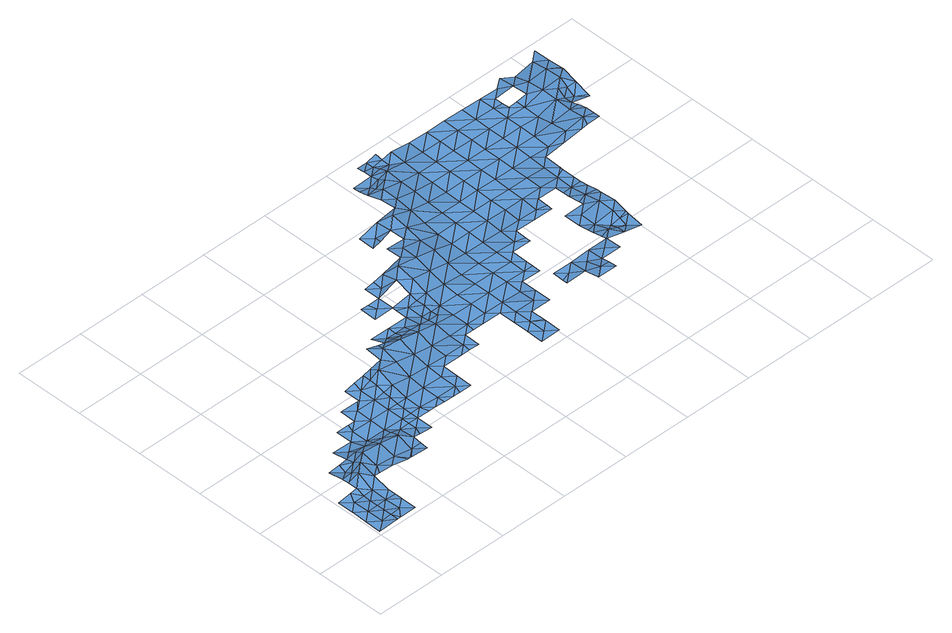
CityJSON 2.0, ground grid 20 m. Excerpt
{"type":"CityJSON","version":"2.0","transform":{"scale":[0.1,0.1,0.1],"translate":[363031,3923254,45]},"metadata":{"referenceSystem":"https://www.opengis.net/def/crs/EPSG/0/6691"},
"CityObjects":{
"waterbody1":{"type":"WaterBody","attributes":{"name":"9","class":"1140","function":"1","WaterBodyRiverFloodingRiskAttribute.description":"5","WaterBodyRiverFloodingRiskAttribute.rankOrg":"2","WaterBodyRiverFloodingRiskAttribute.adminType":"2","WaterBodyRiverFloodingRiskAttribute.scale":"L1"},"geometry":[{"type":"MultiSurface","lod":"1","boundaries":[[[0,1,2]],[[3,1,4]],[[2,5,0]],[[6,2,1]],[[6,1,3]],[[7,8,4]],[[9,7,4]],[[1,10,9]],[[10,1,11]],[[8,7,12]],[[0,13,14]],[[0,14,11]],[[11,1,0]],[[8,15,4]],[[15,3,4]],[[4,1,9]],[[5,13,0]]]}]},
"waterbody2":{"type":"WaterBody","attributes":{"name":"9","class":"1140","function":"1","WaterBodyRiverFloodingRiskAttribute.description":"5","WaterBodyRiverFloodingRiskAttribute.rankOrg":"1","WaterBodyRiverFloodingRiskAttribute.adminType":"2","WaterBodyRiverFloodingRiskAttribute.scale":"L1"},"geometry":[{"type":"MultiSurface","lod":"1","boundaries":[[[16,17,18]],[[19,16,20]],[[17,21,18]],[[18,21,22]],[[20,22,23]],[[22,20,18]],[[16,18,20]]]}]},
"waterbody3":{"type":"WaterBody","attributes":{"name":"9","class":"1140","function":"1","WaterBodyRiverFloodingRiskAttribute.description":"5","WaterBodyRiverFloodingRiskAttribute.rankOrg":"3","WaterBodyRiverFloodingRiskAttribute.adminType":"2","WaterBodyRiverFloodingRiskAttribute.scale":"L1"},"geometry":[{"type":"MultiSurface","lod":"1","boundaries":[[[12,7,24]],[[7,9,24]],[[25,24,9]],[[25,26,24]],[[27,26,25]],[[28,29,30]],[[31,29,28]],[[29,31,32]],[[33,32,31]],[[34,32,33]],[[34,35,32]],[[29,36,37]],[[37,36,38]],[[36,39,38]],[[39,40,38]],[[41,22,21]],[[22,41,42]],[[41,12,42]],[[23,22,42]],[[42,43,23]],[[43,42,24]],[[23,43,37]],[[43,44,37]],[[37,44,30]],[[23,38,20]],[[20,40,19]],[[40,20,38]],[[38,23,37]],[[29,37,30]],[[45,46,47]],[[48,49,50]],[[51,50,49]],[[52,50,51]],[[53,50,52]],[[51,47,32]],[[47,51,49]],[[54,48,50]],[[27,25,55]],[[29,32,47]],[[35,51,32]],[[53,54,50]],[[56,39,36]],[[47,49,45]],[[42,12,24]],[[9,10,25]],[[26,43,24]],[[36,46,56]],[[36,47,46]],[[57,58,59]],[[59,58,55]],[[55,25,59]],[[11,59,25]],[[11,14,59]],[[57,14,13]],[[10,11,25]],[[14,57,59]],[[29,47,36]]]}]},
"waterbody4":{"type":"WaterBody","attributes":{"name":"9","class":"1140","function":"1","WaterBodyRiverFloodingRiskAttribute.description":"5","WaterBodyRiverFloodingRiskAttribute.rankOrg":"2","WaterBodyRiverFloodingRiskAttribute.adminType":"2","WaterBodyRiverFloodingRiskAttribute.scale":"L1"},"geometry":[{"type":"MultiSurface","lod":"1","boundaries":[[[60,61,62]],[[63,61,60]],[[61,63,64]],[[61,64,65]],[[61,65,66]],[[66,65,67]],[[66,67,68]],[[68,67,69]],[[69,67,54]],[[56,64,39]],[[56,46,64]],[[70,71,72]],[[73,70,72]],[[74,72,71]],[[73,72,75]],[[49,48,67]],[[45,49,65]],[[46,45,65]],[[68,76,66]],[[39,64,77]],[[49,67,65]],[[78,79,80]],[[78,81,79]],[[81,72,79]],[[75,72,81]],[[76,80,66]],[[66,80,79]],[[79,61,66]],[[40,39,82]],[[19,40,82]],[[19,82,83]],[[46,65,64]],[[77,82,39]],[[64,63,77]],[[63,84,77]],[[63,85,84]],[[82,77,83]],[[60,85,63]],[[62,86,60]],[[79,62,61]],[[74,79,72]],[[87,86,62]],[[87,62,74]],[[79,74,62]],[[48,54,67]]]}]},
"waterbody5":{"type":"WaterBody","attributes":{"name":"9","class":"1140","function":"1","WaterBodyRiverFloodingRiskAttribute.description":"5","WaterBodyRiverFloodingRiskAttribute.rankOrg":"3","WaterBodyRiverFloodingRiskAttribute.adminType":"2","WaterBodyRiverFloodingRiskAttribute.scale":"L1"},"geometry":[{"type":"MultiSurface","lod":"1","boundaries":[[[88,89,54]],[[69,54,89]],[[68,69,89]],[[89,90,68]],[[76,90,80]],[[76,68,90]],[[88,91,89]],[[92,81,78]],[[92,80,90]],[[78,80,92]],[[89,93,90]],[[75,94,73]],[[95,81,92]],[[75,81,95]],[[89,91,96]],[[94,75,95]],[[91,97,96]],[[93,89,96]],[[98,95,92]],[[92,90,98]],[[99,96,97]],[[94,95,100]],[[90,93,98]],[[101,100,95]],[[99,102,96]],[[101,95,98]],[[93,96,102]],[[103,102,99]],[[104,98,93]],[[100,105,106]],[[105,100,101]],[[93,102,107]],[[98,108,101]],[[109,106,105]],[[104,93,107]],[[108,105,101]],[[102,103,110]],[[110,111,102]],[[107,102,111]],[[98,104,108]],[[109,105,112]],[[113,104,107]],[[105,114,112]],[[107,111,113]],[[105,108,114]],[[113,115,104]],[[116,112,114]],[[117,114,108]],[[108,104,118]],[[114,119,116]],[[118,104,115]],[[113,120,115]],[[114,117,119]],[[108,118,117]],[[120,121,115]],[[115,121,118]],[[122,119,117]],[[123,121,120]],[[121,124,118]],[[125,122,117]],[[117,118,126]],[[123,127,121]],[[126,118,124]],[[117,126,125]],[[128,124,121]],[[128,121,127]],[[129,125,126]],[[130,126,124]],[[126,131,129]],[[124,128,130]],[[132,130,128]],[[133,126,130]],[[131,126,133]],[[132,134,130]],[[135,136,137]],[[135,131,133]],[[137,131,135]],[[134,138,130]],[[139,140,141]],[[139,136,140]],[[136,135,140]],[[133,142,135]],[[133,130,142]],[[143,141,144]],[[141,140,144]],[[145,146,147]],[[130,138,142]],[[134,148,138]],[[142,149,135]],[[135,150,140]],[[151,143,144]],[[152,143,151]],[[153,154,146]],[[145,153,146]],[[147,155,145]],[[140,156,144]],[[150,156,140]],[[148,157,138]],[[156,151,144]],[[158,152,151]],[[159,142,138]],[[135,149,150]],[[160,153,145]],[[148,154,161]],[[154,153,161]],[[157,159,138]],[[160,145,155]],[[162,158,151]],[[157,148,161]],[[156,162,151]],[[163,153,160]],[[149,142,159]],[[164,153,163]],[[161,153,164]],[[150,149,165]],[[164,166,161]],[[149,159,165]],[[158,167,168]],[[157,161,166]],[[158,162,167]],[[166,169,157]],[[150,165,170]],[[156,150,171]],[[171,150,170]],[[172,168,167]],[[173,165,159]],[[174,167,162]],[[164,175,166]],[[159,157,176]],[[162,156,177]],[[176,157,169]],[[176,173,159]],[[177,156,171]],[[175,178,166]],[[166,178,169]],[[170,165,173]],[[174,162,177]],[[172,167,174]],[[178,179,169]],[[169,179,176]],[[171,170,180]],[[180,170,173]],[[181,182,172]],[[183,177,171]],[[181,172,174]],[[184,183,171]],[[179,185,176]],[[184,171,180]],[[186,174,177]],[[187,182,188]],[[173,176,185]],[[189,180,173]],[[182,181,188]],[[183,186,177]],[[186,181,174]],[[190,184,180]],[[191,187,188]],[[189,173,185]],[[192,188,181]],[[186,193,181]],[[185,179,194]],[[193,192,181]],[[190,180,189]],[[192,191,188]],[[184,195,183]],[[194,196,185]],[[185,197,189]],[[198,195,184]],[[198,184,190]],[[185,196,197]],[[183,199,186]],[[200,190,189]],[[195,199,183]],[[199,193,186]],[[189,197,200]],[[201,191,202]],[[191,192,202]],[[200,203,190]],[[204,192,193]],[[190,203,198]],[[205,206,201]],[[199,204,193]],[[201,202,205]],[[203,207,198]],[[198,208,195]],[[204,209,192]],[[192,210,202]],[[211,206,205]],[[212,203,200]],[[209,210,192]],[[195,208,199]],[[202,213,205]],[[214,211,205]],[[210,213,202]],[[198,207,208]],[[199,215,204]],[[216,207,203]],[[217,203,212]],[[216,203,217]],[[204,218,209]],[[199,208,215]],[[214,205,213]],[[219,220,214]],[[204,215,218]],[[220,219,221]],[[219,214,213]],[[207,216,222]],[[208,207,223]],[[209,218,224]],[[210,209,225]],[[210,226,213]],[[227,221,219]],[[207,222,223]],[[209,224,225]],[[213,226,219]],[[216,228,222]],[[215,208,229]],[[219,230,227]],[[208,223,229]],[[210,225,226]],[[218,215,231]],[[232,230,219]],[[226,232,219]],[[215,229,231]],[[224,218,233]],[[234,235,236]],[[222,228,237]],[[223,238,229]],[[235,234,239]],[[218,231,233]],[[225,240,226]],[[232,241,230]],[[223,222,238]],[[225,224,240]],[[242,237,228]],[[243,230,241]],[[238,222,237]],[[244,245,246]],[[229,247,231]],[[236,248,234]],[[224,233,240]],[[226,249,232]],[[246,239,244]],[[239,234,244]],[[250,251,245]],[[244,250,245]],[[252,244,234]],[[229,238,247]],[[242,253,237]],[[226,240,249]],[[232,254,241]],[[253,255,237]],[[234,248,256]],[[252,234,256]],[[238,237,255]],[[233,257,240]],[[250,258,251]],[[231,247,259]],[[233,231,257]],[[232,249,260]],[[238,261,247]],[[231,259,257]],[[262,244,252]],[[240,263,249]],[[232,260,254]],[[238,255,261]],[[247,264,259]],[[250,244,265]],[[240,257,263]],[[262,252,266]],[[265,244,262]],[[250,265,258]],[[255,267,261]],[[247,261,264]],[[249,263,268]],[[260,249,269]],[[260,270,254]],[[271,272,258]],[[266,273,262]],[[271,274,272]],[[257,275,263]],[[249,268,269]],[[276,265,262]],[[271,258,265]],[[259,264,277]],[[257,259,275]],[[273,266,278]],[[279,264,261]],[[274,280,281]],[[267,279,261]],[[271,280,274]],[[262,273,276]],[[259,277,275]],[[260,269,270]],[[267,281,280]],[[271,265,282]],[[265,276,282]],[[279,267,280]],[[263,275,283]],[[268,263,284]],[[271,285,280]],[[286,271,282]],[[277,264,287]],[[287,264,279]],[[271,286,285]],[[263,283,284]],[[269,288,270]],[[285,289,280]],[[269,268,288]],[[280,290,279]],[[290,280,289]],[[268,284,288]],[[277,287,291]],[[275,277,292]],[[288,293,270]],[[294,279,290]],[[292,277,291]],[[283,275,292]],[[287,279,295]],[[295,279,294]],[[296,287,295]],[[291,287,296]],[[284,297,288]],[[283,292,298]],[[284,283,297]],[[297,283,298]],[[288,299,293]],[[292,291,300]],[[291,296,300]],[[288,297,299]],[[292,300,301]],[[298,292,302]],[[293,299,303]],[[300,296,304]],[[302,292,301]],[[297,298,305]],[[306,301,300]],[[305,298,302]],[[299,297,305]],[[299,307,303]],[[300,304,306]],[[308,302,301]],[[299,305,309]],[[307,299,309]],[[310,301,306]],[[304,311,306]],[[308,301,310]],[[305,302,308]],[[309,305,312]],[[313,314,309]],[[315,310,306]],[[309,314,307]],[[311,315,306]],[[309,312,313]],[[316,305,308]],[[312,305,316]],[[317,315,311]],[[314,318,307]],[[319,312,316]],[[320,310,315]],[[308,310,321]],[[321,310,320]],[[316,308,321]],[[319,316,322]],[[315,317,323]],[[323,324,315]],[[325,320,315]],[[314,326,318]],[[324,325,315]],[[322,316,327]],[[316,321,327]],[[328,321,320]],[[326,329,318]],[[330,320,325]],[[328,320,330]],[[331,322,327]],[[326,322,331]],[[321,328,332]],[[327,321,333]],[[333,321,332]],[[326,334,329]],[[326,331,334]],[[327,333,335]],[[331,327,336]],[[335,333,337]],[[336,327,335]],[[334,331,338]],[[337,339,335]],[[338,331,336]],[[340,336,335]],[[339,341,335]],[[341,340,335]],[[342,338,336]],[[343,336,340]],[[336,343,342]],[[344,338,342]]]}]},
"waterbody6":{"type":"WaterBody","attributes":{"name":"9","class":"1140","function":"1","WaterBodyRiverFloodingRiskAttribute.description":"5","WaterBodyRiverFloodingRiskAttribute.rankOrg":"1","WaterBodyRiverFloodingRiskAttribute.adminType":"2","WaterBodyRiverFloodingRiskAttribute.scale":"L1"},"geometry":[{"type":"MultiSurface","lod":"1","boundaries":[[[119,345,346]],[[345,347,346]],[[348,346,347]],[[116,119,346]],[[112,116,346]],[[346,348,112]]]}]},
"waterbody7":{"type":"WaterBody","attributes":{"name":"9","class":"1140","function":"1","WaterBodyRiverFloodingRiskAttribute.description":"5","WaterBodyRiverFloodingRiskAttribute.rankOrg":"1","WaterBodyRiverFloodingRiskAttribute.adminType":"2","WaterBodyRiverFloodingRiskAttribute.scale":"L1"},"geometry":[{"type":"MultiSurface","lod":"1","boundaries":[[[349,350,351]],[[352,349,351]],[[353,352,351]],[[350,354,351]],[[354,353,351]]]}]},
"waterbody8":{"type":"WaterBody","attributes":{"name":"9","class":"1140","function":"1","WaterBodyRiverFloodingRiskAttribute.description":"5","WaterBodyRiverFloodingRiskAttribute.rankOrg":"2","WaterBodyRiverFloodingRiskAttribute.adminType":"2","WaterBodyRiverFloodingRiskAttribute.scale":"L1"},"geometry":[{"type":"MultiSurface","lod":"1","boundaries":[[[122,355,345]],[[345,355,347]],[[347,355,356]],[[141,357,139]],[[358,357,352]],[[141,352,357]],[[122,125,355]],[[137,129,131]],[[356,125,359]],[[125,129,359]],[[119,122,345]],[[358,356,357]],[[356,355,125]],[[356,359,357]],[[357,136,139]],[[129,137,359]],[[136,357,359]],[[137,136,359]]]}]},
"waterbody9":{"type":"WaterBody","attributes":{"name":"9","class":"1140","function":"1","WaterBodyRiverFloodingRiskAttribute.description":"5","WaterBodyRiverFloodingRiskAttribute.rankOrg":"1","WaterBodyRiverFloodingRiskAttribute.adminType":"2","WaterBodyRiverFloodingRiskAttribute.scale":"L1"},"geometry":[{"type":"MultiSurface","lod":"1","boundaries":[[[360,361,362]],[[152,360,362]],[[362,143,152]],[[349,143,362]],[[361,349,362]]]}]},
"waterbody10":{"type":"WaterBody","attributes":{"name":"9","class":"1140","function":"1","WaterBodyRiverFloodingRiskAttribute.description":"5","WaterBodyRiverFloodingRiskAttribute.rankOrg":"2","WaterBodyRiverFloodingRiskAttribute.adminType":"2","WaterBodyRiverFloodingRiskAttribute.scale":"L1"},"geometry":[{"type":"MultiSurface","lod":"1","boundaries":[[[363,182,187]],[[364,363,365]],[[364,182,363]],[[366,365,363]],[[366,363,187]]]}]},
"waterbody11":{"type":"WaterBody","attributes":{"name":"9","class":"1140","function":"1","WaterBodyRiverFloodingRiskAttribute.description":"5","WaterBodyRiverFloodingRiskAttribute.rankOrg":"3","WaterBodyRiverFloodingRiskAttribute.adminType":"2","WaterBodyRiverFloodingRiskAttribute.scale":"L1"},"geometry":[{"type":"MultiSurface","lod":"1","boundaries":[[[367,368,369]],[[367,370,368]],[[371,372,369]],[[369,373,371]],[[374,373,375]],[[236,376,377]],[[370,378,368]],[[379,377,376]],[[368,378,379]],[[373,369,375]],[[371,380,372]],[[380,371,381]],[[373,381,371]],[[374,376,236]],[[376,374,379]],[[374,375,379]],[[379,375,368]],[[369,368,375]]]}]},
"waterbody12":{"type":"WaterBody","attributes":{"name":"9","class":"1140","function":"1","WaterBodyRiverFloodingRiskAttribute.description":"5","WaterBodyRiverFloodingRiskAttribute.rankOrg":"1","WaterBodyRiverFloodingRiskAttribute.adminType":"2","WaterBodyRiverFloodingRiskAttribute.scale":"L1"},"geometry":[{"type":"MultiSurface","lod":"1","boundaries":[[[211,382,206]],[[383,384,382]],[[382,221,383]],[[211,220,382]],[[220,211,214]],[[220,221,382]],[[384,206,382]]]}]},
"waterbody13":{"type":"WaterBody","attributes":{"name":"9","class":"1140","function":"1","WaterBodyRiverFloodingRiskAttribute.description":"5","WaterBodyRiverFloodingRiskAttribute.rankOrg":"2","WaterBodyRiverFloodingRiskAttribute.adminType":"2","WaterBodyRiverFloodingRiskAttribute.scale":"L1"},"geometry":[{"type":"MultiSurface","lod":"1","boundaries":[[[227,230,385]],[[221,227,385]],[[386,221,385]],[[230,243,385]],[[386,387,388]],[[389,387,243]],[[243,387,385]],[[387,386,385]]]}]},
"waterbody14":{"type":"WaterBody","attributes":{"name":"9","class":"1140","function":"1","WaterBodyRiverFloodingRiskAttribute.description":"5","WaterBodyRiverFloodingRiskAttribute.rankOrg":"1","WaterBodyRiverFloodingRiskAttribute.adminType":"2","WaterBodyRiverFloodingRiskAttribute.scale":"L1"},"geometry":[{"type":"MultiSurface","lod":"1","boundaries":[[[252,256,390]],[[256,248,390]],[[390,248,391]],[[266,252,390]],[[278,390,391]],[[390,278,266]]]}]},
"waterbody15":{"type":"WaterBody","attributes":{"name":"9","class":"1140","function":"1","WaterBodyRiverFloodingRiskAttribute.description":"5","WaterBodyRiverFloodingRiskAttribute.rankOrg":"1","WaterBodyRiverFloodingRiskAttribute.adminType":"2","WaterBodyRiverFloodingRiskAttribute.scale":"L1"},"geometry":[{"type":"MultiSurface","lod":"1","boundaries":[[[392,339,337]],[[337,332,392]],[[393,339,392]],[[392,328,394]],[[332,328,392]],[[333,332,337]],[[393,392,394]]]}]}
},
"vertices":[
[35,33,2],[36,80,2],[7,57,2],[8,103,2],[36,126,2],[6,11,2],[8,102,2],[65,125,4],[46,149,9],[64,102,4],[64,79,4],[64,56,4],[65,148,13],[63,10,6],[63,33,5],[8,149,2],
[98,240,7],[67,241,2],[95,217,2],[123,240,11],[123,217,16],[66,195,11],[94,194,15],[123,194,29],
[93,125,6],[92,79,6],[121,101,6],[121,77,6],[230,146,6],[207,169,13],[179,147,15],[235,146,5],[264,169,2],[240,146,5],[292,145,2],[292,167,4],[208,216,23],[151,170,18],[151,216,30],[180,239,16],[152,240,16],[66,176,12],[94,171,29],[122,148,18],[138,147,17],[265,238,9],[237,238,9],[265,215,16],[322,237,2],[293,237,2],[322,214,3],[293,191,7],[312,191,5],[350,190,3],[350,237,2],[120,55,7],[208,239,12],[73,10,6],[120,9,8],[92,32,8],
[238,331,2],[266,307,2],[267,353,2],[209,308,2],[209,262,2],[265,261,2],[323,306,2],[322,260,2],[351,283,2],[351,260,2],[325,422,9],[296,422,2],[324,399,2],[353,421,16],[296,376,2],[353,398,16],[351,306,2],[181,285,2],[352,352,8],[324,352,2],[352,329,8],[352,375,16],[152,263,2],[124,286,2],[181,332,2],[217,331,2],[239,377,2],[290,376,2],
[387,236,2],[379,259,3],[380,305,3],[407,236,2],[380,352,15],[436,305,1],[377,421,22],[381,398,31],[436,258,1],[435,235,1],[437,351,6],[464,235,1],[410,421,30],[438,397,22],[492,257,1],[484,234,1],[494,350,3],[438,443,36],[410,467,36],[493,304,1],[495,396,11],[446,466,26],[520,234,1],[521,280,1],[467,466,21],[522,326,2],[495,442,30],[551,349,2],[496,465,16],[552,441,18],[551,395,5],[524,465,10],[579,325,2],[607,348,2],[552,465,10],[605,325,2],[608,394,2],[581,464,10],[609,441,8],[635,325,2],[636,371,2],[609,464,5],[665,394,2],[637,463,5],[662,370,2],[665,440,3],[693,370,2],[666,486,2],[638,509,7],[638,486,2],[721,393,2],[638,533,7],[667,532,12],[639,556,11],[722,439,2],[640,602,26],[668,578,27],[776,253,2],[748,277,2],[747,230,2],[749,369,2],[723,485,2],[724,531,4],[668,625,37],[640,648,14],[777,299,2],[749,323,2],[804,230,2],[724,578,17],[778,392,2],[697,647,32],[779,438,2],[805,276,2],[777,346,2],[725,624,30],[805,281,2],[805,322,2],[780,484,2],[834,345,4],[726,670,30],[698,693,30],[835,391,1],[780,530,1],[781,577,8],[754,693,26],[836,483,2],[782,669,19],[862,321,4],[836,437,2],[782,623,19],[863,367,3],[864,414,1],[837,530,2],[783,715,30],[755,739,23],[838,622,4],[838,576,3],[892,436,1],[839,668,4],[756,785,19],[784,762,37],[893,482,1],[894,529,2],[813,784,30],[841,761,19],[840,714,10],[920,413,1],[895,621,5],[921,437,1],[921,459,1],[894,575,4],[896,667,5],[922,505,1],[813,830,26],[841,807,26],[950,528,1],[897,714,6],[842,853,26],[814,877,10],[951,574,4],[952,620,7],[897,760,10],[898,806,15],[842,876,14],[978,504,1],[899,852,15],[871,876,24],[953,666,7],[979,551,2],[979,519,1],[953,713,7],[899,898,21],[871,899,11],[871,922,6],[1008,573,3],[1009,619,7],[954,759,7],[955,805,9],[955,851,9],[900,922,11],[1036,550,3],[1009,666,7],[928,921,7],[1010,712,9],[956,898,12],[1011,758,8],[1119,387,25],[1090,378,25],[1090,364,28],[1065,572,2],[1065,619,7],[1091,410,17],[1011,804,9],[957,944,16],[1093,549,2],[928,944,9],[1119,433,10],[1091,456,10],[1091,426,15],[1066,665,7],[1147,363,13],[1012,850,9],[1120,479,10],[1092,503,10],[1147,409,6],[1093,564,3],[1014,943,9],[1093,595,5],[1147,386,13],[1067,757,9],[1149,502,13],[1067,711,9],[1013,897,9],[1122,618,8],[1176,432,20],[1068,803,9],[1123,664,8],[1177,478,20],[1176,409,11],[1150,594,5],[1069,850,9],[1070,896,9],[1070,942,9],[1177,524,11],[1149,514,11],[1204,417,10],[1149,548,7],[1124,756,9],[1205,455,20],[1123,710,9],[1204,408,8],[1179,617,5],[1178,571,3],[1150,567,6],[1205,501,17],[1125,803,9],[1126,849,9],[1206,547,8],[1206,515,14],[1180,663,5],[1126,895,9],[1206,569,6],[1207,593,4],[1180,709,9],[1181,755,10],[1127,941,9],[1207,630,5],[1208,639,5],[1208,686,7],[1182,848,9],[1182,802,9],[1183,894,9],[1237,708,8],[1238,755,10],[1238,801,10],[1184,940,9],[1265,685,17],[1239,847,10],[1294,708,22],[1240,939,9],[1295,800,8],[1240,893,9],[1294,754,17],[1322,684,26],[1268,870,9],[1268,892,8],[1268,916,8],[1350,707,31],[1296,846,8],[1341,684,28],[1297,939,7],[1292,869,13],[1351,753,25],[1352,799,28],[1325,869,18],[1378,683,31],[1379,701,30],[1379,729,29],[1325,915,13],[1353,845,28],[1380,776,16],[1326,961,8],[1380,755,22],[1353,891,23],[1380,799,15],[1381,822,30],[1354,938,9],[1409,844,33],[1410,891,29],[1409,821,17],[1411,937,22],[1437,821,17],[1438,867,30],[1438,864,30],[1439,913,25],[1438,870,30],[1439,960,25],
[524,488,2],[496,489,2],[525,511,2],[468,512,2],
[583,603,2],[548,603,2],[554,580,2],[582,557,2],[525,557,2],[526,604,2],
[553,488,2],[581,510,2],[610,533,2],[582,545,2],[609,487,2],
[611,649,7],[583,649,2],[612,625,2],
[727,762,2],[722,739,10],[698,740,2],[699,786,2],
[975,273,35],[1004,296,35],[976,319,25],[1032,272,35],[948,343,21],[919,320,21],[976,366,21],[1033,365,26],[1004,342,22],[1061,341,30],[1089,318,30],[1032,296,32],[1032,319,29],[919,334,21],[920,367,21],
[843,899,2],[815,923,2],[814,902,5],
[900,945,2],[872,947,4],[900,968,2],[872,968,2],[929,967,11],
[1175,386,2],[1203,362,2],
[1409,798,2],[1437,780,3],[1437,775,2]
]}
